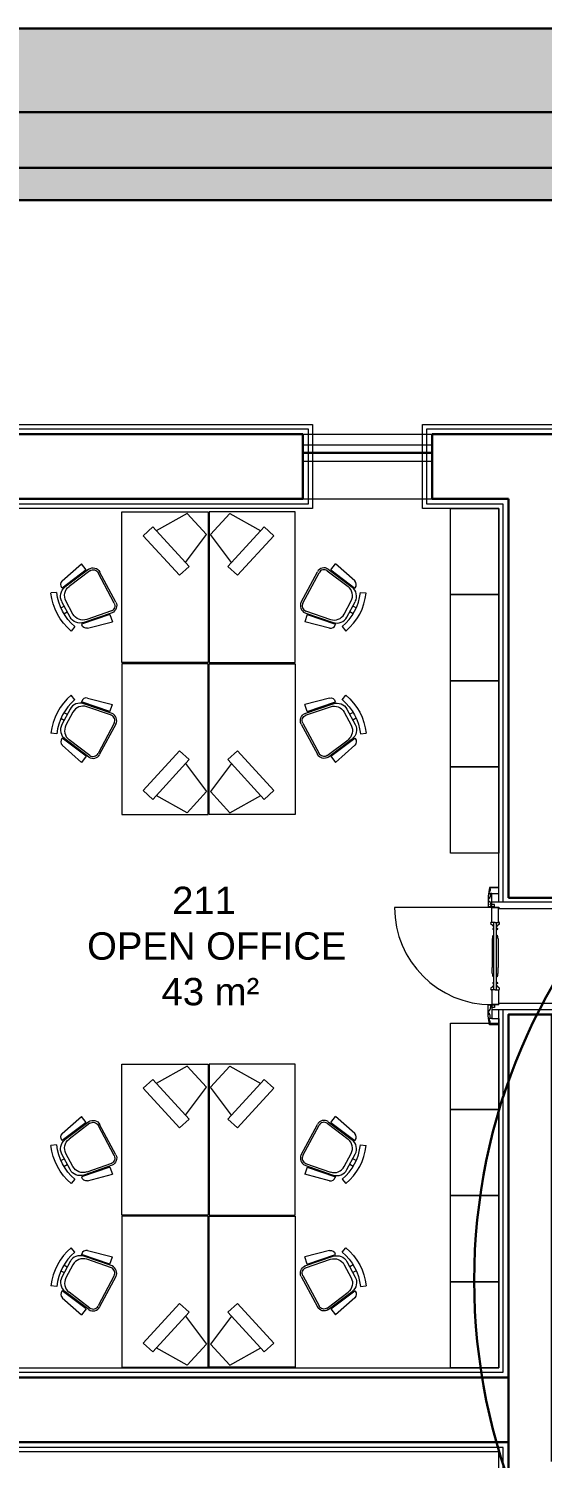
# Model space of a CAD drawing. Header units: millimetres. Extents: x 4346 to 24970, y -10214 to -5839.
# Drawn here: x 19717 to 20194, y -7309 to -5981 of the extents above; entities that cross this region are included whole.
import ezdxf

# ---------------------------------------------------------------- set-up
doc = ezdxf.new("R2010")
doc.units = ezdxf.units.MM
doc.layers.add('B-FURNITURE', color=22, linetype='Continuous')
for name, color, linetype, lineweight in [('Duvar', 7, 'Continuous', 30), ('duvar mevcut', 55, 'Continuous', 30), ('QAPI_UST_KESIM', 1, 'Continuous', 5), ('TEFRIS', 11, 'Continuous', 15), ('WL - ALÇIPAN KAPLAMA', 30, 'Continuous', 15), ('YAZıMAHAL', 152, 'Continuous', 20)]:
    doc.layers.add(name, color=color, linetype=linetype, lineweight=lineweight)
doc.styles.add('STYLUS BT', font='stylu.ttf')

# ---------------------------------------------------------------- blocks, each defined once
blk = doc.blocks.new('DOLAP1')
at = {"layer": 'TEFRIS'}
for points in [[(22734, -5897.1), (22814, -5897.1), (22814, -5942.1), (22734, -5942.1), (22734, -5897.1)], [(22814, -5897.1), (22894, -5897.1), (22894, -5942.1), (22814, -5942.1), (22814, -5897.1)]]:
    blk.add_lwpolyline(points, dxfattribs=at)
blk = doc.blocks.new('kapipervaz')
at = {"layer": 'QAPI_UST_KESIM'}
for p, q in [((76393.2, 185959.7), (76395.2, 185959.7)), ((76393.2, 185959.7), (76393.2, 185956.3)), ((76393.2, 185957.2), (76405.6, 185957.2)), ((76395.2, 185959.7), (76395.2, 185957.2)), ((76405.6, 185957.2), (76405.6, 185963.7)), ((76405.6, 185963.7), (76410.8, 185963.7)), ((76405.6, 185957.2), (76405.6, 185955.5)), ((76410.8, 185963.7), (76410.8, 185955.7)), ((76402.2, 185954.9), (76400.8, 185954.9)), ((76405.6, 185955.5), (76402.2, 185955.5)), ((76402.2, 185955.5), (76402.2, 185954.9)), ((76405.6, 185955.5), (76405.6, 185955.1)), ((76407, 185955.1), (76407.2, 185955.1))]:
    blk.add_line(p, q, dxfattribs=at)
for centre, radius, start, end in [((76393.3, 185956.3), 0.154, 164.5943, 245.8606), ((76393.7, 185953.6), 2.61, 60.471, 98.9376), ((76395.2, 185956), 0.275, 217.0222, 348.7051), ((76395.7, 185952.3), 3.62, 35.9499, 94.6026), ((76409, 185953), 2.73, 74.455, 132.3462), ((76410.3, 185955.8), 0.516, 194.6871, 347.1328), ((76399.6, 185955.1), 1.15, 211.4655, 352.0444), ((76406.3, 185955.3), 0.766, 199.2135, 337.6241)]:
    blk.add_arc(centre, radius, start, end, dxfattribs=at)
blk = doc.blocks.new('papuc1')
at = {"layer": 'QAPI_UST_KESIM'}
for p, q in [((76393.2, 185928.6), (76401.3, 185930.1)), ((76401.3, 185930.1), (76411.2, 185930.1)), ((76411.2, 185925.7), (76411.2, 185930.1)), ((76393.2, 185920), (76393.2, 185928.6))]:
    blk.add_line(p, q, dxfattribs=at)
blk = doc.blocks.new('545')
at = {"layer": 'B-FURNITURE', "color": 33, "lineweight": 9}
for p, q in [((-425, -195), (-357, 66)), ((-281, 40), (-384, -258)), ((-262, 63), (-365, -235)), ((-281, 40), (-357, 66)), ((-150, 103), (169, -68)), ((-384, -258), (-389, -256)), ((190, -211), (-1, -462)), ((198, -183), (7, -434)), ((74, -462), (254, -260)), ((190, -211), (254, -260)), ((-407, -329), (-455, -368)), ((-308, -380), (-145, -467)), ((-273, -446), (-253, -409)), ((-211, -478), (-192, -442)), ((-47, -522), (-53, -583)), ((-1, -462), (3, -466))]:
    blk.add_line(p, q, dxfattribs=at)
at = {"layer": 'B-FURNITURE', "color": 253, "lineweight": 9}
for p, q in [((-243, 56), (-333, -205)), ((-160, 85), (160, -85)), ((182, -171), (15, -391)), ((-276, -350), (-137, -424))]:
    blk.add_line(p, q, dxfattribs=at)
at = {"layer": 'B-FURNITURE', "color": 33, "lineweight": 9}
for centre, radius, start, end in [((-188, 32), 80, 61.894, 157.6046), ((132, -138), 80, 326.1834, 61.894), ((-376, -208), 50, 165.5307, 255.5307), ((-251, -274), 120, 161.0177, 241.894), ((9, 18), 603, 219.7531, 264.0349), ((9, 18), 542, 219.7531, 264.0349), ((-88, -361), 120, 241.894, 322.7704), ((36, -428), 50, 228.2574, 318.2574)]:
    blk.add_arc(centre, radius, start, end, dxfattribs=at)
at = {"layer": 'B-FURNITURE', "color": 253, "lineweight": 9}
for centre, radius, start, end in [((-188, 32), 60, 61.894, 157.6046), ((132, -138), 60, 326.1834, 61.894), ((-219, -244), 120, 161.0177, 241.894), ((-81, -318), 120, 241.894, 322.7704)]:
    blk.add_arc(centre, radius, start, end, dxfattribs=at)
blk = doc.blocks.new('LAKSUA')
at = {"layer": 'TEFRIS'}
for p, q in [((19017.3, -6426.8), (19097.3, -6426.8)), ((19017.3, -6566.8), (19017.3, -6426.8)), ((19078, -6428.5), (19049.3, -6444.6)), ((19095.9, -6448.1), (19078, -6428.5)), ((19097.3, -6426.8), (19097.3, -6566.8)), ((19037.1, -6449.1), (19046, -6440.9)), ((19070.9, -6485.9), (19037.1, -6449.1)), ((19046, -6440.9), (19079.7, -6477.8)), ((19076.3, -6474.1), (19095.9, -6448.1)), ((19079.7, -6477.8), (19070.9, -6485.9)), ((19097.3, -6566.8), (19017.3, -6566.8))]:
    blk.add_line(p, q, dxfattribs=at)
at = {"layer": 'TEFRIS', "xscale": -0.08800000000000002, "yscale": 0.08800000000000002, "zscale": 0.08800000000000002, "rotation": 270}
blk.add_blockref('545', (19002.7, -6497.6), dxfattribs=at)

msp = doc.modelspace()

# ---------------------------------------------------------------- hatches: boundary and pattern name
at = {"layer": 'Duvar'}
h = msp.add_hatch(color=256, dxfattribs=at)
h.dxf.hatch_style = 1
h.paths.add_polyline_path([(19061.4, -10136.8), (24892.4, -10136.8), (24892.4, -6058.9), (19061.4, -6058.9)], flags=16)
h.paths.add_polyline_path([(18983.9, -10214.3), (24970, -10214.3), (24970, -5981.3), (18983.9, -5981.3)])
at = {"layer": 'Duvar', "true_color": 0x636466}
h = msp.add_hatch(color=251, dxfattribs=at)
h.dxf.hatch_style = 1
h.paths.add_polyline_path([(19113.2, -10085.1), (24840.7, -10085.1), (24840.7, -6110.6), (19113.2, -6110.6)], flags=16)
h.paths.add_polyline_path([(19061.4, -10136.8), (24892.4, -10136.8), (24892.4, -6058.9), (19061.4, -6058.9)])
at = {"layer": 'Duvar'}
h = msp.add_hatch(color=256, dxfattribs=at)
h.dxf.hatch_style = 1
h.paths.add_polyline_path([(19143.3, -10054.9), (24810.6, -10054.9), (24810.6, -6140.7), (19143.3, -6140.7)], flags=16)
h.paths.add_polyline_path([(19113.2, -10085.1), (24840.7, -10085.1), (24840.7, -6110.6), (19113.2, -6110.6)])

# ---------------------------------------------------------------- linework, layer by layer
at = {"color": 5, "lineweight": 0}
for p, q in [((19971.5, -6357.8), (20091.5, -6357.8)), ((19971.5, -6367.8), (20091.5, -6367.8)), ((19971.5, -6382.8), (20091.5, -6382.8)), ((19971.5, -6417.8), (20091.5, -6417.8))]:
    msp.add_line(p, q, dxfattribs=at)
at = {"color": 5, "lineweight": 30}
msp.add_line((19971.5, -6375.3), (20091.5, -6375.3), dxfattribs=at)
at = {"layer": 'Duvar'}
for points in [[(18983.9, -10214.3), (24970, -10214.3), (24970, -5981.3), (18983.9, -5981.3)], [(19061.4, -10136.8), (24892.4, -10136.8), (24892.4, -6058.9), (19061.4, -6058.9)], [(19113.2, -10085.1), (24840.7, -10085.1), (24840.7, -6110.6), (19113.2, -6110.6)], [(19143.3, -10054.9), (24810.6, -10054.9), (24810.6, -6140.7), (19143.3, -6140.7)]]:
    msp.add_lwpolyline(points, close=True, dxfattribs=at)
msp.add_circle((20683.1, -7143.7), 552.5, dxfattribs=at)
at = {"layer": 'duvar mevcut', "lineweight": 30}
for points in [[(19545.5, -6357.8), (19971.5, -6357.8)], [(19971.5, -6357.8), (19971.5, -6417.8)], [(20091.5, -6357.8), (20239.5, -6357.8)], [(20091.5, -6357.8), (20091.5, -6417.8)], [(19605.5, -6417.8), (19971.5, -6417.8)], [(20091.5, -6417.8), (20162.5, -6417.8)], [(20162.5, -6417.8), (20162.5, -6788.3)], [(20162.5, -6788.3), (20202.5, -6788.3)], [(20202.5, -7311.8), (20202.5, -6896.5), (20162.5, -6896.5), (20162.5, -9410.8)], [(20162.5, -6896.5), (20202.5, -6896.5)], [(20162.5, -6896.5), (20162.5, -6930.8)], [(19605.5, -7233.8), (20162.5, -7233.8)], [(19545.5, -7293.8), (20162.5, -7293.8)]]:
    msp.add_lwpolyline(points, dxfattribs=at)
at = {"layer": 'QAPI_UST_KESIM'}
for p, q in [((20218.1, -6792.4), (20146.9, -6792.4)), ((20153, -6797.3), (20146.9, -6797.3)), ((20147, -6797.3), (20153, -6797.3)), ((20147, -6811.1), (20147, -6797.3)), ((20153, -6811.1), (20153, -6797.3)), ((20153.5, -6797.1), (20153.5, -6798.5)), ((20218.1, -6798.5), (20153.5, -6798.5)), ((20146.9, -6813.4), (20146.9, -6813.1)), ((20150.1, -6811.1), (20147, -6811.1)), ((20148.8, -6815), (20148.2, -6815)), ((20148.8, -6873.7), (20148.8, -6811.1)), ((20150, -6811.1), (20153, -6811.1)), ((20151.3, -6873.7), (20151.3, -6811.1)), ((20151.3, -6815), (20151.9, -6815)), ((20153.2, -6813.4), (20153.2, -6813.1)), ((20147.6, -6826.1), (20147.3, -6826.1)), ((20147.3, -6826.1), (20147.3, -6853)), ((20152.5, -6826.1), (20152.8, -6826.1)), ((20152.8, -6826.1), (20152.8, -6853)), ((20147.3, -6858.6), (20147.3, -6853)), ((20147.6, -6858.6), (20147.3, -6858.6)), ((20152.5, -6858.6), (20152.8, -6858.6)), ((20152.8, -6858.6), (20152.8, -6853)), ((20146.9, -6871.4), (20146.9, -6871.7)), ((20147, -6873.7), (20147, -6887.5)), ((20150.1, -6873.7), (20147, -6873.7)), ((20148.8, -6869.7), (20148.2, -6869.7)), ((20150, -6873.7), (20153, -6873.7)), ((20151.3, -6869.7), (20151.9, -6869.7)), ((20153, -6873.7), (20153, -6887.5)), ((20153.2, -6871.4), (20153.2, -6871.7)), ((20153, -6887.5), (20146.9, -6887.5)), ((20218.1, -6886.3), (20153.5, -6886.3)), ((20153.5, -6887.7), (20153.5, -6886.3)), ((20218.1, -6892.4), (20146.9, -6892.4))]:
    msp.add_line(p, q, dxfattribs=at)
for points in [[(20147, -6796.7), (20147, -6797.1), (20153.5, -6797.1)], [(20146.9, -6797.3), (20056.7, -6797.3)], [(20153.5, -6887.7), (20147, -6887.7), (20147, -6888.1)]]:
    msp.add_lwpolyline(points, dxfattribs=at)
for points in [[(20148.8, -6816.5), (20148.3, -6816.5), (20148.3, -6816.7, 1), (20148.3, -6817.7), (20148.3, -6818), (20148.8, -6818)], [(20151.3, -6816.5), (20151.8, -6816.5), (20151.8, -6816.7, -1), (20151.8, -6817.7), (20151.8, -6818), (20151.3, -6818)], [(20148.8, -6866.7), (20148.3, -6866.7), (20148.3, -6867, 1), (20148.3, -6868), (20148.3, -6868.2), (20148.8, -6868.2)], [(20151.3, -6866.7), (20151.8, -6866.7), (20151.8, -6867, -1), (20151.8, -6868), (20151.8, -6868.2), (20151.3, -6868.2)]]:
    msp.add_lwpolyline(points, format="xyb", dxfattribs=at)
for centre, radius, start, end in [((20146.9, -6797.3), 90.2, 180, 270), ((20146.9, -6797.3), 90.2, 180, 270), ((20147, -6811.9), 1.2, 89.5197, 264.3977), ((20146.2, -6815.3), 2, 6.7173, 70.3239), ((20149.5, -6824.8), 1.92, 113.3486, 175.4857), ((20150.5, -6824.8), 1.92, 4.5143, 66.6514), ((20153.8, -6815.3), 2, 109.6761, 173.2827), ((20153, -6811.9), 1.2, 275.6023, 90.4803), ((20160.7, -6825.5), 13.1, 175.8979, 182.55), ((20139.4, -6825.5), 13.1, 357.45, 4.1021), ((20160.7, -6859.2), 13.1, 177.45, 184.1021), ((20149.5, -6860), 1.92, 184.5143, 246.6514), ((20150.5, -6860), 1.92, 293.3486, 355.4857), ((20139.4, -6859.2), 13.1, 355.8979, 2.55), ((20147, -6872.9), 1.2, 95.6023, 270.4803), ((20146.2, -6869.5), 2, 289.6761, 353.2827), ((20153.8, -6869.5), 2, 186.7173, 250.3239), ((20153, -6872.9), 1.2, 269.5197, 84.3977)]:
    msp.add_arc(centre, radius, start, end, dxfattribs=at)
at = {"layer": 'WL - ALÇIPAN KAPLAMA'}
for points in [[(19980.5, -6426.8), (19614.5, -6426.8), (19614.5, -6636.8), (19536.5, -6636.8), (19536.5, -6348.8), (19980.5, -6348.8)], [(19976.5, -6422.8), (19610.5, -6422.8), (19610.5, -6632.8), (19540.5, -6632.8), (19540.5, -6352.8), (19976.5, -6352.8)]]:
    msp.add_lwpolyline(points, close=True, dxfattribs=at)
for points in [[(23344.5, -6904.8), (23344.5, -6923.8), (23593.5, -6923.8), (23593.5, -6943.8), (24057.5, -6943.8), (24057.5, -6426.8), (23863.5, -6426.8), (23863.5, -6348.8), (24135.5, -6348.8), (24135.5, -7478.3), (24135.5, -9419.8), (21952.5, -9419.8), (21952.5, -9327.8), (21358.5, -9327.8), (21358.5, -9231.8), (21130.5, -9231.8), (21130.5, -9419.8), (20153.5, -9419.8), (20153.5, -7302.8), (19536.5, -7302.8), (19536.5, -7224.8), (19605.5, -7224.8), (20153.5, -7224.8), (20153.5, -6921.8)], [(23340.5, -6904.8), (23340.5, -6927.8), (23589.5, -6927.8), (23589.5, -6947.8), (24061.5, -6947.8), (24061.5, -6422.8), (23867.5, -6422.8), (23867.5, -6352.8), (24131.5, -6352.8), (24131.5, -7478.3), (24131.5, -9415.8), (21956.5, -9415.8), (21956.5, -9323.8), (21362.5, -9323.8), (21362.5, -9227.8), (21126.5, -9227.8), (21126.5, -9415.8), (20157.5, -9415.8), (20157.5, -7298.8), (19540.5, -7298.8), (19540.5, -7228.8), (19605.5, -7228.8), (20157.5, -7228.8), (20157.5, -6925.8)], [(20153.5, -6792.4), (20153.5, -6426.8), (20082.5, -6426.8), (20082.5, -6348.8), (20248.5, -6348.8), (20248.5, -6426.8), (20211.5, -6426.8), (20211.5, -6705.8), (20939.5, -6705.8), (20939.5, -6763.8), (20211.5, -6763.8), (20211.5, -6792.4)], [(20157.5, -6792.4), (20157.5, -6422.8), (20086.5, -6422.8), (20086.5, -6352.8), (20244.5, -6352.8), (20244.5, -6422.8), (20207.5, -6422.8), (20207.5, -6709.8), (20935.5, -6709.8), (20935.5, -6759.8), (20207.5, -6759.8), (20207.5, -6792.4)], [(20153.5, -6921.8), (20153.5, -6921.8), (20153.5, -6892.4)], [(20157.5, -6925.8), (20157.5, -6925.8), (20157.5, -6892.4)]]:
    msp.add_lwpolyline(points, dxfattribs=at)

# ---------------------------------------------------------------- block references
at = {"layer": 'QAPI_UST_KESIM', "extrusion": (0, 0, -1), "zscale": -1}
for name, p, rotation in [('papuc1', (-206073.5, 69614.5), 270.0000000000001), ('kapipervaz', (165810.2, -83189.8), 90.00000000000001)]:
    msp.add_blockref(name, p, dxfattribs=dict(at, rotation=rotation))
at = {"layer": 'QAPI_UST_KESIM'}
for name, p, rotation in [('papuc1', (206073.5, -83299.3), 89.99999999999997), ('kapipervaz', (-165810.2, 69505.1), 270)]:
    msp.add_blockref(name, p, dxfattribs=dict(at, rotation=rotation))
at = {"layer": 'TEFRIS'}
for p in [(786.3, -3), (786.3, -516)]:
    msp.add_blockref('LAKSUA', p, dxfattribs=at)
at = {"layer": 'TEFRIS', "xscale": -1}
for p in [(38981.8, -3), (38981.8, -516)]:
    msp.add_blockref('LAKSUA', p, dxfattribs=at)
at = {"layer": 'TEFRIS'}
for name, p, rotation in [('DOLAP1', (14211.4, -29320.8), 90), ('LAKSUA', (38981.8, -13137.8), 180), ('DOLAP1', (14211.4, -29480.8), 90), ('DOLAP1', (14211.4, -29798.8), 90), ('DOLAP1', (14211.4, -29958.8), 90), ('LAKSUA', (38981.8, -13650.8), 180)]:
    msp.add_blockref(name, p, dxfattribs=dict(at, rotation=rotation))
at = {"layer": 'TEFRIS', "xscale": -1, "rotation": 180}
for p in [(786.3, -13137.8), (786.3, -13650.8)]:
    msp.add_blockref('LAKSUA', p, dxfattribs=at)

# ---------------------------------------------------------------- texts
at = {"layer": 'YAZıMAHAL', "lineweight": 5, "insert": (19702.4, -6778), "char_height": 25.402, "width": 781.706, "attachment_point": 1, "style": 'STYLUS BT'}
msp.add_mtext('{\\fArial|b0|i0|c162|p34;               211\\P       OPEN OFFICE\\P      \\C1;        43 m²  }', dxfattribs=at)

doc.saveas('drawing.dxf')
